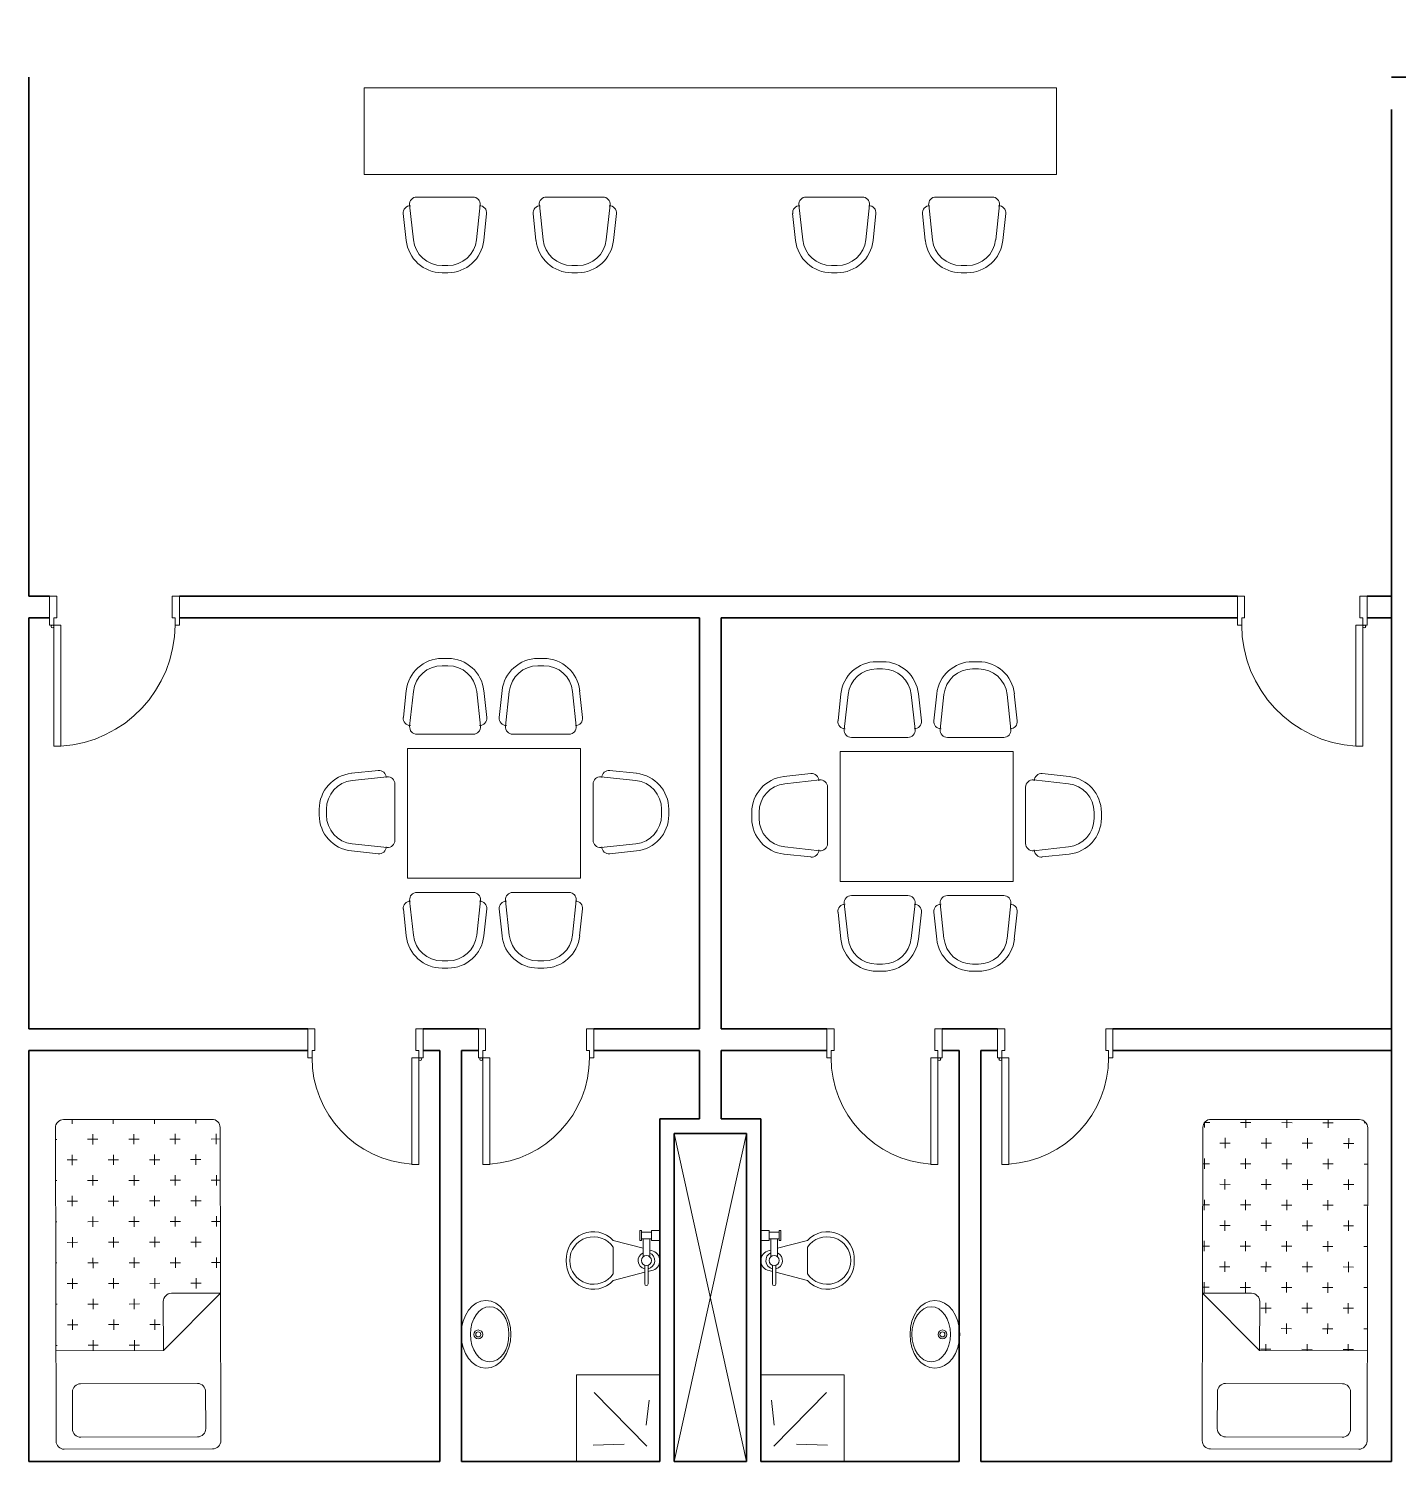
# Model space of a CAD drawing. Extents: x -59 to 582, y -1177 to 100.
# Drawn here: x 294.27 to 303.76, y -11.46 to -1.42 of the extents above; entities that cross this region are included whole.
import ezdxf

# ---------------------------------------------------------------- set-up
doc = ezdxf.new("R2010")
doc.units = 0
doc.header["$LTSCALE"] = 0.15
doc.layers.get('0').update_dxf_attribs({"color": 252})
doc.layers.add('0 sockets', color=252, linetype='Continuous')
for name, color, linetype, lineweight in [('anal', 252, 'Continuous', 20), ('DOOR', 252, 'Continuous', 20), ('FIXT', 252, 'Continuous', 9), ('FUR', 252, 'Continuous', 9), ('sofa', 252, 'Continuous', 9), ('wall', 252, 'Continuous', 30)]:
    doc.layers.add(name, color=color, linetype=linetype, lineweight=lineweight)

# ---------------------------------------------------------------- blocks, each defined once
blk = doc.blocks.new('A$C48FC3568')
at = {"layer": 'FUR'}
h = blk.add_hatch(dxfattribs=at)
h.set_pattern_fill('CROSS', color=256, scale=0.5, style=0)
h.set_pattern_definition([(0, (-34.60875, 58.23435), (0.125, -0.125), [0.0625, -0.1875]), (270, (-34.5775, 58.2656), (-0.125, -0.125), [0.0625, -0.1875])])
h.paths.add_polyline_path([(1.0549, 0.7028), (1.0549, 1), (0.05, 1, 0.414214), (0, 0.95), (0, 0.05, 0.414214), (0.05, 0), (1.402, 0), (1.402, 0.6528), (1.1049, 0.6528, -0.414214)])
for p, q in [((1.95, 1), (0.05, 1)), ((1.402, 0.6528), (1.0549, 1)), ((1.0549, 1), (1.0549, 0.7028)), ((0, 0.95), (0, 0.05)), ((1.877, 0.9085), (1.6523, 0.9085)), ((2, 0.05), (2, 0.95)), ((1.6023, 0.8585), (1.6023, 0.15)), ((1.927, 0.15), (1.927, 0.8585)), ((1.402, 0.6528), (1.1049, 0.6528)), ((1.402, 0), (1.402, 0.6528)), ((1.6523, 0.1), (1.877, 0.1)), ((0.05, 0), (1.95, 0))]:
    blk.add_line(p, q, dxfattribs=at)
for centre, start, end in [((0.05, 0.95), 90, 180), ((1.95, 0.95), 360, 90), ((1.6523, 0.8585), 90, 180), ((1.877, 0.8585), 360, 90), ((1.1049, 0.7028), 180, 270), ((1.6523, 0.15), 180, 270), ((1.877, 0.15), 270, 0), ((0.05, 0.05), 180, 270), ((1.95, 0.05), 270, 360)]:
    blk.add_arc(centre, 0.05, start, end, dxfattribs=at)
blk = doc.blocks.new('ELLIPSE')
blk.add_circle((0.5, 0.5), 0.5)
blk = doc.blocks.new('ARCH')
at = {"layer": 'anal'}
for p, q in [((96.6, 387), (96.6, 386.4)), ((96.6, 387), (101.4, 387)), ((101.4, 386.4), (101.4, 387)), ((96.6, 386.4), (101.4, 386.4)), ((96.9, 381.519), (96.9, 382.419)), ((96.9, 382.419), (98.1, 382.419)), ((98.1, 382.419), (98.1, 381.519)), ((99.9, 382.397), (99.9, 381.497)), ((101.1, 382.397), (99.9, 382.397)), ((101.1, 381.497), (101.1, 382.397)), ((98.1, 381.519), (96.9, 381.519)), ((99.9, 381.497), (101.1, 381.497)), ((98.75, 377.475), (99.25, 379.75)), ((98.75, 379.75), (99.25, 377.475)), ((99.25, 379.75), (98.75, 377.475)), ((99.25, 377.475), (98.75, 379.75))]:
    blk.add_line(p, q, dxfattribs=at)
at = {"layer": 'DOOR'}
for p, q in [((94.418, 383.475), (94.468, 383.475)), ((103.505, 383.475), (103.555, 383.475)), ((94.448, 383.325), (94.468, 383.325)), ((103.505, 383.325), (103.525, 383.325))]:
    blk.add_line(p, q, dxfattribs=at)
for points in [[(94.448, 383.325), (94.448, 383.275), (94.418, 383.275), (94.418, 383.475)], [(94.468, 383.475), (94.468, 383.325)], [(103.505, 383.475), (103.505, 383.325)], [(103.525, 383.325), (103.525, 383.275), (103.555, 383.275), (103.555, 383.475)]]:
    blk.add_lwpolyline(points, dxfattribs=at)
for points in [[(95.288, 383.275), (95.318, 383.275), (95.318, 383.475), (95.268, 383.475), (95.268, 383.325), (95.288, 383.325)], [(102.685, 383.275), (102.655, 383.275), (102.655, 383.475), (102.705, 383.475), (102.705, 383.325), (102.685, 383.325)], [(94.448, 383.275), (94.448, 382.435), (94.496, 382.435), (94.496, 383.275)], [(103.525, 383.275), (103.525, 382.435), (103.477, 382.435), (103.477, 383.275)], [(96.238, 380.275), (96.208, 380.275), (96.208, 380.475), (96.258, 380.475), (96.258, 380.325), (96.238, 380.325)], [(96.978, 380.275), (97.008, 380.275), (97.008, 380.475), (96.958, 380.475), (96.958, 380.325), (96.978, 380.325)], [(97.422, 380.275), (97.392, 380.275), (97.392, 380.475), (97.442, 380.475), (97.442, 380.325), (97.422, 380.325)], [(98.162, 380.275), (98.192, 380.275), (98.192, 380.475), (98.142, 380.475), (98.142, 380.325), (98.162, 380.325)], [(99.838, 380.275), (99.808, 380.275), (99.808, 380.475), (99.858, 380.475), (99.858, 380.325), (99.838, 380.325)], [(100.578, 380.275), (100.608, 380.275), (100.608, 380.475), (100.558, 380.475), (100.558, 380.325), (100.578, 380.325)], [(101.022, 380.275), (100.992, 380.275), (100.992, 380.475), (101.042, 380.475), (101.042, 380.325), (101.022, 380.325)], [(101.762, 380.275), (101.792, 380.275), (101.792, 380.475), (101.742, 380.475), (101.742, 380.325), (101.762, 380.325)], [(96.978, 380.275), (96.978, 379.535), (96.93, 379.535), (96.93, 380.275)], [(97.422, 380.275), (97.422, 379.535), (97.47, 379.535), (97.47, 380.275)], [(100.578, 380.275), (100.578, 379.535), (100.53, 379.535), (100.53, 380.275)], [(101.022, 380.275), (101.022, 379.535), (101.07, 379.535), (101.07, 380.275)]]:
    blk.add_lwpolyline(points, close=True, dxfattribs=at)
for centre in [(94.438, 383.265), (103.535, 383.265), (96.988, 380.265), (97.412, 380.265), (100.588, 380.265), (101.012, 380.265)]:
    blk.add_circle(centre, 0.01, dxfattribs=at)
for centre, radius, start, end in [((94.443, 383.278), 0.845, 273.6111, 359.7782), ((103.53, 383.278), 0.845, 180.2218, 266.3889), ((96.978, 380.275), 0.74, 180, 266.2769), ((97.422, 380.275), 0.74, 273.7231, 0), ((100.578, 380.275), 0.74, 180, 266.2769), ((101.022, 380.275), 0.74, 273.7231, 0)]:
    blk.add_arc(centre, radius, start, end, dxfattribs=at)
at = {"layer": 'FIXT'}
for centre, radius in [((97.391, 378.356), 0.0306), ((97.391, 378.356), 0.0172), ((100.61, 378.356), 0.0306), ((100.61, 378.356), 0.0172)]:
    blk.add_circle(centre, radius, dxfattribs=at)
at = {"layer": 'FUR'}
for p, q in [((96.964, 386.243), (97.355, 386.243)), ((97.864, 386.243), (98.255, 386.243)), ((99.664, 386.243), (100.055, 386.243)), ((100.564, 386.243), (100.955, 386.243)), ((96.915, 386.189), (96.941, 385.947)), ((97.405, 386.189), (97.379, 385.947)), ((97.815, 386.189), (97.841, 385.947)), ((98.305, 386.189), (98.279, 385.947)), ((99.615, 386.189), (99.641, 385.947)), ((100.105, 386.189), (100.079, 385.947)), ((100.515, 386.189), (100.541, 385.947)), ((101.005, 386.189), (100.979, 385.947)), ((96.871, 386.128), (96.891, 385.941)), ((97.449, 386.128), (97.429, 385.941)), ((97.771, 386.128), (97.791, 385.941)), ((98.349, 386.128), (98.329, 385.941)), ((99.571, 386.128), (99.591, 385.941)), ((100.149, 386.128), (100.129, 385.941)), ((100.471, 386.128), (100.491, 385.941)), ((101.049, 386.128), (101.029, 385.941)), ((97.18, 385.768), (97.14, 385.768)), ((98.08, 385.768), (98.04, 385.768)), ((99.88, 385.768), (99.84, 385.768)), ((100.78, 385.768), (100.74, 385.768)), ((97.18, 385.718), (97.14, 385.718)), ((98.08, 385.718), (98.04, 385.718)), ((99.88, 385.718), (99.84, 385.718)), ((100.78, 385.718), (100.74, 385.718)), ((97.14, 383.043), (97.181, 383.043)), ((97.805, 383.043), (97.846, 383.043)), ((97.14, 382.993), (97.181, 382.993)), ((97.805, 382.993), (97.846, 382.993)), ((100.195, 383.021), (100.154, 383.021)), ((100.195, 382.971), (100.154, 382.971)), ((100.86, 383.021), (100.819, 383.021)), ((100.86, 382.971), (100.819, 382.971)), ((96.872, 382.633), (96.892, 382.82)), ((96.915, 382.573), (96.941, 382.815)), ((97.406, 382.573), (97.38, 382.815)), ((97.45, 382.633), (97.43, 382.82)), ((97.536, 382.633), (97.557, 382.82)), ((97.58, 382.573), (97.606, 382.815)), ((98.071, 382.573), (98.045, 382.815)), ((98.114, 382.633), (98.094, 382.82)), ((99.886, 382.611), (99.906, 382.798)), ((99.929, 382.551), (99.955, 382.793)), ((100.42, 382.551), (100.394, 382.793)), ((100.464, 382.611), (100.443, 382.798)), ((100.55, 382.611), (100.57, 382.798)), ((100.594, 382.551), (100.62, 382.793)), ((101.085, 382.551), (101.059, 382.793)), ((101.128, 382.611), (101.108, 382.798)), ((97.356, 382.518), (96.965, 382.518)), ((98.021, 382.518), (97.63, 382.518)), ((99.979, 382.496), (100.37, 382.496)), ((100.644, 382.496), (101.035, 382.496)), ((96.698, 382.267), (96.511, 382.247)), ((98.302, 382.267), (98.489, 382.247)), ((99.698, 382.245), (99.511, 382.225)), ((101.302, 382.245), (101.489, 382.225)), ((96.759, 382.223), (96.516, 382.197)), ((96.813, 381.782), (96.813, 382.173)), ((98.187, 381.782), (98.187, 382.173)), ((98.241, 382.223), (98.483, 382.197)), ((99.759, 382.201), (99.517, 382.175)), ((99.813, 381.76), (99.813, 382.151)), ((101.187, 381.76), (101.187, 382.151)), ((101.241, 382.201), (101.484, 382.175)), ((96.288, 381.998), (96.288, 381.957)), ((96.338, 381.998), (96.338, 381.957)), ((98.662, 381.998), (98.662, 381.957)), ((98.712, 381.998), (98.712, 381.957)), ((99.288, 381.976), (99.288, 381.935)), ((99.338, 381.976), (99.338, 381.935)), ((101.662, 381.976), (101.662, 381.935)), ((101.712, 381.976), (101.712, 381.935)), ((96.759, 381.732), (96.516, 381.758)), ((98.241, 381.732), (98.483, 381.758)), ((99.759, 381.71), (99.517, 381.736)), ((101.241, 381.71), (101.484, 381.736)), ((96.698, 381.689), (96.511, 381.709)), ((98.302, 381.689), (98.489, 381.709)), ((99.698, 381.667), (99.511, 381.687)), ((101.302, 381.667), (101.489, 381.687)), ((96.915, 381.366), (96.941, 381.124)), ((97.356, 381.421), (96.965, 381.421)), ((97.406, 381.366), (97.38, 381.124)), ((97.58, 381.366), (97.606, 381.124)), ((98.021, 381.421), (97.63, 381.421)), ((98.071, 381.366), (98.045, 381.124)), ((99.929, 381.344), (99.955, 381.102)), ((99.979, 381.399), (100.37, 381.399)), ((100.42, 381.344), (100.394, 381.102)), ((100.594, 381.344), (100.62, 381.102)), ((100.644, 381.399), (101.035, 381.399)), ((101.085, 381.344), (101.059, 381.102)), ((96.872, 381.306), (96.892, 381.119)), ((97.45, 381.306), (97.43, 381.119)), ((97.536, 381.306), (97.557, 381.119)), ((98.114, 381.306), (98.094, 381.119)), ((99.886, 381.284), (99.906, 381.097)), ((100.464, 381.284), (100.443, 381.097)), ((100.55, 381.284), (100.57, 381.097)), ((101.128, 381.284), (101.108, 381.097)), ((97.14, 380.946), (97.181, 380.946)), ((97.805, 380.946), (97.846, 380.946)), ((97.14, 380.896), (97.181, 380.896)), ((97.805, 380.896), (97.846, 380.896)), ((100.195, 380.924), (100.154, 380.924)), ((100.195, 380.874), (100.154, 380.874)), ((100.86, 380.924), (100.819, 380.924)), ((100.86, 380.874), (100.819, 380.874))]:
    blk.add_line(p, q, dxfattribs=at)
for centre, radius, start, end in [((96.964, 386.193), 0.05, 90, 184.9697), ((97.355, 386.193), 0.05, 355.0303, 90), ((97.864, 386.193), 0.05, 90, 184.9697), ((98.255, 386.193), 0.05, 355.0303, 90), ((99.664, 386.193), 0.05, 90, 184.9697), ((100.055, 386.193), 0.05, 355.0303, 90), ((100.564, 386.193), 0.05, 90, 184.9697), ((100.955, 386.193), 0.05, 355.0303, 90), ((96.921, 386.133), 0.05, 90, 186.143), ((97.399, 386.133), 0.05, 353.857, 90), ((97.821, 386.133), 0.05, 90, 186.143), ((98.299, 386.133), 0.05, 353.857, 90), ((99.621, 386.133), 0.05, 90, 186.143), ((100.099, 386.133), 0.05, 353.857, 90), ((100.521, 386.133), 0.05, 90, 186.143), ((100.999, 386.133), 0.05, 353.857, 90), ((97.14, 385.968), 0.25, 186.143, 270), ((97.14, 385.968), 0.2, 186.143, 270), ((97.18, 385.968), 0.2, 270, 353.857), ((97.18, 385.968), 0.25, 270, 353.857), ((98.04, 385.968), 0.25, 186.143, 270), ((98.04, 385.968), 0.2, 186.143, 270), ((98.08, 385.968), 0.2, 270, 353.857), ((98.08, 385.968), 0.25, 270, 353.857), ((99.84, 385.968), 0.25, 186.143, 270), ((99.84, 385.968), 0.2, 186.143, 270), ((99.88, 385.968), 0.2, 270, 353.857), ((99.88, 385.968), 0.25, 270, 353.857), ((100.74, 385.968), 0.25, 186.143, 270), ((100.74, 385.968), 0.2, 186.143, 270), ((100.78, 385.968), 0.2, 270, 353.857), ((100.78, 385.968), 0.25, 270, 353.857), ((97.14, 382.793), 0.25, 90, 173.857), ((97.181, 382.793), 0.25, 6.143, 90), ((97.805, 382.793), 0.25, 90, 173.857), ((97.846, 382.793), 0.25, 6.143, 90), ((97.14, 382.793), 0.2, 90, 173.857), ((97.181, 382.793), 0.2, 6.143, 90), ((97.805, 382.793), 0.2, 90, 173.857), ((97.846, 382.793), 0.2, 6.143, 90), ((100.154, 382.771), 0.25, 90, 173.857), ((100.154, 382.771), 0.2, 90, 173.857), ((100.195, 382.771), 0.25, 6.143, 90), ((100.195, 382.771), 0.2, 6.143, 90), ((100.819, 382.771), 0.25, 90, 173.857), ((100.819, 382.771), 0.2, 90, 173.857), ((100.86, 382.771), 0.25, 6.143, 90), ((100.86, 382.771), 0.2, 6.143, 90), ((96.921, 382.628), 0.05, 173.857, 270), ((97.4, 382.628), 0.05, 270, 6.143), ((97.586, 382.628), 0.05, 173.857, 270), ((98.065, 382.628), 0.05, 270, 6.143), ((96.965, 382.568), 0.05, 175.0303, 270), ((97.356, 382.568), 0.05, 270, 4.9697), ((97.63, 382.568), 0.05, 175.0303, 270), ((98.021, 382.568), 0.05, 270, 4.9697), ((99.935, 382.606), 0.05, 173.857, 270), ((99.979, 382.546), 0.05, 175.0303, 270), ((100.37, 382.546), 0.05, 270, 4.9697), ((100.414, 382.606), 0.05, 270, 6.143), ((100.6, 382.606), 0.05, 173.857, 270), ((100.644, 382.546), 0.05, 175.0303, 270), ((101.035, 382.546), 0.05, 270, 4.9697), ((101.079, 382.606), 0.05, 270, 6.143), ((96.538, 381.998), 0.25, 96.143, 180), ((96.703, 382.217), 0.05, 0, 96.143), ((98.297, 382.217), 0.05, 83.857, 180), ((98.462, 381.998), 0.25, 0, 83.857), ((99.703, 382.195), 0.05, 0, 96.143), ((101.297, 382.195), 0.05, 83.857, 180), ((96.538, 381.998), 0.2, 96.143, 180), ((96.763, 382.173), 0.05, 0, 94.9697), ((98.237, 382.173), 0.05, 85.0303, 180), ((98.462, 381.998), 0.2, 0, 83.857), ((99.538, 381.976), 0.25, 96.143, 180), ((99.538, 381.976), 0.2, 96.143, 180), ((99.763, 382.151), 0.05, 0, 94.9697), ((101.237, 382.151), 0.05, 85.0303, 180), ((101.462, 381.976), 0.2, 0, 83.857), ((101.462, 381.976), 0.25, 0, 83.857), ((96.538, 381.957), 0.25, 180, 263.857), ((96.538, 381.957), 0.2, 180, 263.857), ((98.462, 381.957), 0.2, 276.143, 0), ((98.462, 381.957), 0.25, 276.143, 0), ((99.538, 381.935), 0.25, 180, 263.857), ((99.538, 381.935), 0.2, 180, 263.857), ((101.462, 381.935), 0.2, 276.143, 0), ((101.462, 381.935), 0.25, 276.143, 0), ((96.703, 381.738), 0.05, 263.857, 0), ((96.763, 381.782), 0.05, 265.0303, 0), ((98.237, 381.782), 0.05, 180, 274.9697), ((98.297, 381.738), 0.05, 180, 276.143), ((99.763, 381.76), 0.05, 265.0303, 0), ((101.237, 381.76), 0.05, 180, 274.9697), ((99.703, 381.716), 0.05, 263.857, 0), ((101.297, 381.716), 0.05, 180, 276.143), ((96.921, 381.311), 0.05, 90, 186.143), ((96.965, 381.371), 0.05, 90, 184.9697), ((97.356, 381.371), 0.05, 355.0303, 90), ((97.4, 381.311), 0.05, 353.857, 90), ((97.586, 381.311), 0.05, 90, 186.143), ((97.63, 381.371), 0.05, 90, 184.9697), ((98.021, 381.371), 0.05, 355.0303, 90), ((98.065, 381.311), 0.05, 353.857, 90), ((99.935, 381.289), 0.05, 90, 186.143), ((99.979, 381.349), 0.05, 90, 184.9697), ((100.37, 381.349), 0.05, 355.0303, 90), ((100.414, 381.289), 0.05, 353.857, 90), ((100.6, 381.289), 0.05, 90, 186.143), ((100.644, 381.349), 0.05, 90, 184.9697), ((101.035, 381.349), 0.05, 355.0303, 90), ((101.079, 381.289), 0.05, 353.857, 90), ((97.14, 381.146), 0.25, 186.143, 270), ((97.14, 381.146), 0.2, 186.143, 270), ((97.181, 381.146), 0.2, 270, 353.857), ((97.181, 381.146), 0.25, 270, 353.857), ((97.805, 381.146), 0.25, 186.143, 270), ((97.805, 381.146), 0.2, 186.143, 270), ((97.846, 381.146), 0.2, 270, 353.857), ((97.846, 381.146), 0.25, 270, 353.857), ((100.154, 381.124), 0.25, 186.143, 270), ((100.154, 381.124), 0.2, 186.143, 270), ((100.195, 381.124), 0.2, 270, 353.857), ((100.195, 381.124), 0.25, 270, 353.857), ((100.819, 381.124), 0.25, 186.143, 270), ((100.819, 381.124), 0.2, 186.143, 270), ((100.86, 381.124), 0.2, 270, 353.857), ((100.86, 381.124), 0.25, 270, 353.857)]:
    blk.add_arc(centre, radius, start, end, dxfattribs=at)
at = {"layer": 'sofa'}
for p, q in [((98.511, 379.077), (98.523, 379.077)), ((98.511, 379.007), (98.511, 379.077)), ((98.523, 379.077), (98.523, 379.007)), ((98.523, 379.065), (98.592, 379.065)), ((98.592, 379.019), (98.523, 379.019)), ((98.534, 379.019), (98.534, 378.894)), ((98.581, 378.894), (98.581, 379.019)), ((98.592, 379.077), (98.65, 379.077)), ((98.592, 379.007), (98.592, 379.077)), ((99.408, 379.077), (99.35, 379.077)), ((99.408, 379.007), (99.408, 379.077)), ((99.477, 379.065), (99.408, 379.065)), ((99.408, 379.019), (99.477, 379.019)), ((99.419, 378.894), (99.419, 379.019)), ((99.466, 379.019), (99.466, 378.894)), ((99.477, 379.077), (99.477, 379.007)), ((99.489, 379.077), (99.477, 379.077)), ((99.489, 379.007), (99.489, 379.077)), ((98.534, 378.953), (98.326, 379.007)), ((98.326, 378.776), (98.326, 378.961)), ((98.523, 379.007), (98.511, 379.007)), ((98.592, 378.938), (98.58, 378.941)), ((98.65, 379.007), (98.592, 379.007)), ((99.35, 379.007), (99.408, 379.007)), ((99.408, 378.938), (99.42, 378.941)), ((99.466, 378.953), (99.674, 379.007)), ((99.477, 379.007), (99.489, 379.007)), ((99.674, 378.776), (99.674, 378.961)), ((98.546, 378.706), (98.546, 378.836)), ((98.569, 378.836), (98.569, 378.706)), ((99.431, 378.836), (99.431, 378.706)), ((99.454, 378.706), (99.454, 378.836)), ((98.546, 378.787), (98.326, 378.73)), ((98.592, 378.799), (98.569, 378.793)), ((99.408, 378.799), (99.431, 378.793)), ((99.454, 378.787), (99.674, 378.73)), ((98.072, 377.476), (98.072, 378.076)), ((98.072, 378.076), (98.65, 378.076)), ((99.928, 378.076), (99.35, 378.076)), ((99.928, 377.476), (99.928, 378.076)), ((98.56, 377.581), (98.195, 377.953)), ((99.44, 377.581), (99.805, 377.953)), ((98.556, 377.726), (98.575, 377.899)), ((99.444, 377.726), (99.425, 377.899)), ((98.187, 377.588), (98.402, 377.596)), ((99.813, 377.588), (99.598, 377.596))]:
    blk.add_line(p, q, dxfattribs=at)
for centre in [(98.557, 378.868), (99.443, 378.868)]:
    blk.add_circle(centre, 0.0347, dxfattribs=at)
for centre, radius, start, end in [((98.189, 378.88), 0.188, 43.0172, 183.38), ((98.19, 378.868), 0.165, 34.5054, 179.7), ((99.811, 378.88), 0.188, 356.62, 136.9828), ((99.81, 378.868), 0.165, 0.3, 145.4946), ((98.557, 378.868), 0.0579, 113.4137, 258.1237), ((98.557, 378.868), 0.0579, 281.423, 67.1495), ((98.579, 378.868), 0.0707, 280.3889, 79.6111), ((99.421, 378.868), 0.0707, 100.3889, 259.6111), ((99.443, 378.868), 0.0579, 112.8505, 258.577), ((99.443, 378.868), 0.0579, 281.8763, 66.5863), ((98.189, 378.857), 0.188, 176.62, 316.9828), ((98.19, 378.869), 0.165, 180.3, 325.4946), ((99.811, 378.857), 0.188, 223.0172, 3.38), ((99.81, 378.869), 0.165, 214.5054, 359.7), ((98.557, 378.706), 0.0116, 180, 360), ((99.443, 378.706), 0.0116, 180, 0)]:
    blk.add_arc(centre, radius, start, end, dxfattribs=at)
at = {"layer": 'wall'}
for p, q in [((94.275, 387.075), (94.275, 383.475)), ((103.725, 387.075), (111.075, 387.075)), ((103.725, 377.55), (103.725, 386.85)), ((103.725, 383.475), (103.725, 384.6)), ((94.275, 383.475), (94.418, 383.475)), ((95.318, 383.475), (99.046, 383.475)), ((102.655, 383.475), (98.954, 383.475)), ((103.555, 383.475), (103.725, 383.475)), ((94.275, 383.325), (94.275, 380.475)), ((94.275, 383.325), (94.418, 383.325)), ((95.318, 383.325), (98.925, 383.325)), ((98.925, 383.325), (98.925, 380.475)), ((102.655, 383.325), (99.075, 383.325)), ((99.075, 383.325), (99.075, 380.475)), ((103.555, 383.325), (103.725, 383.325)), ((103.725, 380.475), (103.725, 383.325)), ((94.275, 380.475), (96.208, 380.475)), ((97.008, 380.475), (97.392, 380.475)), ((98.192, 380.475), (98.5, 380.475)), ((98.925, 380.475), (98.4, 380.475)), ((99.075, 380.475), (99.6, 380.475)), ((99.808, 380.475), (99.5, 380.475)), ((100.992, 380.475), (100.608, 380.475)), ((103.725, 380.475), (101.792, 380.475)), ((94.275, 380.325), (96.208, 380.325)), ((94.275, 380.325), (94.275, 377.475)), ((97.008, 380.325), (97.125, 380.325)), ((97.125, 380.325), (97.125, 377.475)), ((97.275, 380.325), (97.275, 377.475)), ((97.275, 380.325), (97.392, 380.325)), ((98.192, 380.325), (98.5, 380.325)), ((98.925, 380.325), (98.4, 380.325)), ((98.925, 380.325), (98.925, 379.85)), ((99.075, 380.325), (99.075, 379.85)), ((99.075, 380.325), (99.6, 380.325)), ((99.808, 380.325), (99.5, 380.325)), ((100.725, 380.325), (100.608, 380.325)), ((100.725, 380.325), (100.725, 377.475)), ((100.875, 380.325), (100.875, 377.475)), ((100.992, 380.325), (100.875, 380.325)), ((103.725, 380.325), (101.792, 380.325)), ((103.725, 377.475), (103.725, 380.325)), ((98.65, 377.475), (98.65, 379.85)), ((98.65, 377.475), (98.65, 379.85)), ((98.925, 379.85), (98.65, 379.85)), ((98.925, 379.85), (98.65, 379.85)), ((99.075, 379.85), (99.35, 379.85)), ((99.075, 379.85), (99.35, 379.85)), ((99.35, 377.475), (99.35, 379.85)), ((99.35, 377.475), (99.35, 379.85)), ((98.75, 377.475), (98.75, 379.75)), ((98.75, 377.475), (98.75, 379.75)), ((99.05, 379.75), (98.75, 379.75)), ((99.05, 379.75), (98.75, 379.75)), ((98.95, 379.75), (99.25, 379.75)), ((98.95, 379.75), (99.25, 379.75)), ((99.25, 377.475), (99.25, 379.75)), ((99.25, 377.475), (99.25, 379.75)), ((94.275, 377.475), (97.125, 377.475)), ((97.275, 377.475), (98.65, 377.475)), ((98.75, 377.475), (99.25, 377.475)), ((99.35, 377.475), (100.725, 377.475)), ((100.875, 377.475), (103.725, 377.475))]:
    blk.add_line(p, q, dxfattribs=at)
at = {"layer": 'FIXT', "extrusion": (0, 0, -1), "rotation": 270}
for p, xscale, yscale, zscale in [((-97.617, 378.592), 0.4712399999999661, 0.3450149999999894, -0.47124), ((-97.604, 378.548), 0.3824999999999932, 0.2677499999999782, -0.3825)]:
    blk.add_blockref('ELLIPSE', p, dxfattribs=dict(at, xscale=xscale, yscale=yscale, zscale=zscale))
at = {"layer": 'FIXT', "rotation": 270}
for p, xscale, yscale, zscale in [((100.385, 378.592), 0.4712399999999661, 0.3450149999999894, 0.4712399999999661), ((100.398, 378.548), 0.3824999999999932, 0.2677499999999782, 0.3824999999999932)]:
    blk.add_blockref('ELLIPSE', p, dxfattribs=dict(at, xscale=xscale, yscale=yscale, zscale=zscale))
at = {"layer": 'FUR', "xscale": 1.142857142856969, "yscale": 1.142857142856969, "zscale": 1.142857142856969, "rotation": 270.1259017659578}
blk.add_blockref('A$C48FC3568', (94.458, 379.845), dxfattribs=at)
at = {"layer": 'FUR', "extrusion": (0, 0, -1), "xscale": 1.142857142856969, "yscale": 1.142857142856969, "zscale": -1.142857142857, "rotation": 270.1259017659578}
blk.add_blockref('A$C48FC3568', (-103.559, 379.845), dxfattribs=at)
blk = doc.blocks.new('EE')
at = {"layer": '0 sockets'}
h = blk.add_hatch(color=6, dxfattribs=at)
h.dxf.hatch_style = 1
h.paths.add_polyline_path([(582.394, 81.841), (-59.115, 81.841), (-59.115, -114.582), (582.394, -114.582)])
h.paths.add_polyline_path([(577.394, 76.841), (577.394, -109.582), (-54.115, -109.582), (-54.115, 76.841)], flags=16)
h.paths.add_polyline_path([(408.026, -15.139, -1), (406.517, -15.139, -1)], flags=0)
h.paths.add_polyline_path([(457.783, -31.119, 0.414214), (457.683, -31.019), (444.311, -31.019, 0.414214), (444.211, -31.119), (444.211, -48.447), (415.834, -48.447), (415.834, -19.483), (417.425, -19.483, 0.414214), (417.525, -19.383), (417.525, -15.239, 0.414214), (417.425, -15.139), (407.274, -15.139), (407.271, -15.893), (407.271, -15.139), (417.525, -15.139), (417.525, -19.483), (415.934, -19.483, 0.414214), (415.834, -19.583), (415.834, -48.347, 0.414214), (415.934, -48.447), (444.111, -48.447, 0.414214), (444.211, -48.347), (444.211, -31.019), (457.783, -31.019)], flags=0)
h.paths.add_polyline_path([(244.611, -46.068), (244.611, -46.014), (244.523, -46.014, -0.279526)], flags=0)
h.paths.add_polyline_path([(404.69, 26.947), (525.035, 26.947), (525.035, 46.285), (404.69, 46.285)], flags=8)
h.paths.add_polyline_path([(202.644, 24.078), (289.319, 24.078), (289.319, 38.411), (202.644, 38.411)], flags=8)
h.paths.add_polyline_path([(30.92, 26.429), (112.59, 26.429), (112.59, 40.761), (30.92, 40.761)], flags=8)
h.paths.add_polyline_path([(441.881, -10.206), (442.216, -10.206), (442.216, -9.756), (441.881, -9.756)], flags=8)
h.paths.add_polyline_path([(422.272, -10.246), (422.622, -10.246), (422.622, -9.796), (422.272, -9.796)], flags=8)
h.paths.add_polyline_path([(406.509, -14.41), (406.859, -14.41), (406.859, -13.96), (406.509, -13.96)], flags=8)
h.paths.add_polyline_path([(406.21, -35.713), (406.546, -35.713), (406.546, -35.263), (406.21, -35.263)], flags=8)
h.paths.add_polyline_path([(422.841, -60.607), (423.191, -60.607), (423.191, -60.157), (422.841, -60.157)], flags=8)
h.paths.add_polyline_path([(442.391, -60.84), (442.755, -60.84), (442.755, -60.39), (442.391, -60.39)], flags=8)
h.paths.add_polyline_path([(456.844, -54.1), (457.194, -54.1), (457.194, -53.65), (456.844, -53.65)], flags=8)
h.paths.add_polyline_path([(470.858, -50.81), (471.208, -50.81), (471.208, -50.36), (470.858, -50.36)], flags=8)
h.paths.add_polyline_path([(490.123, -50.756), (490.345, -50.756), (490.345, -50.306), (490.123, -50.306)], flags=8)
h.paths.add_polyline_path([(225.509, -20.343), (226.134, -20.343), (226.134, -20.118), (225.509, -20.118)], flags=8)
h.paths.add_polyline_path([(233.7, -19.938), (234.325, -19.938), (234.325, -19.713), (233.7, -19.713)], flags=8)
h.paths.add_polyline_path([(241.875, -19.552), (242.5, -19.552), (242.5, -19.327), (241.875, -19.327)], flags=8)
h.paths.add_polyline_path([(245.171, -24.632), (245.796, -24.632), (245.796, -24.407), (245.171, -24.407)], flags=8)
h.paths.add_polyline_path([(247.813, -19.255), (248.438, -19.255), (248.438, -19.03), (247.813, -19.03)], flags=8)
h.paths.add_polyline_path([(249.648, -13.387), (250.273, -13.387), (250.273, -13.162), (249.648, -13.162)], flags=8)
h.paths.add_polyline_path([(257.323, -15.794), (257.948, -15.794), (257.948, -15.569), (257.323, -15.569)], flags=8)
h.paths.add_polyline_path([(257.582, -13.183), (258.157, -13.183), (258.157, -12.958), (257.582, -12.958)], flags=8)
h.paths.add_polyline_path([(264.064, -13.101), (264.664, -13.101), (264.664, -12.876), (264.064, -12.876)], flags=8)
h.paths.add_polyline_path([(288.789, -40.902), (289.364, -40.902), (289.364, -40.677), (288.789, -40.677)], flags=8)
h.paths.add_polyline_path([(280.687, -41.005), (281.262, -41.005), (281.262, -40.78), (280.687, -40.78)], flags=8)
h.paths.add_polyline_path([(270.864, -40.875), (271.439, -40.875), (271.439, -40.65), (270.864, -40.65)], flags=8)
h.paths.add_polyline_path([(261.434, -40.771), (262.009, -40.771), (262.009, -40.546), (261.434, -40.546)], flags=8)
h.paths.add_polyline_path([(254.764, -40.853), (255.339, -40.853), (255.339, -40.628), (254.764, -40.628)], flags=8)
h.paths.add_polyline_path([(247.008, -40.845), (247.583, -40.845), (247.583, -40.62), (247.008, -40.62)], flags=8)
h.paths.add_polyline_path([(245.852, -36.479), (246.427, -36.479), (246.427, -36.254), (245.852, -36.254)], flags=8)
h.paths.add_polyline_path([(243.934, -41.639), (244.509, -41.639), (244.509, -41.414), (243.934, -41.414)], flags=8)
h.paths.add_polyline_path([(245.534, -46.587), (246.059, -46.587), (246.059, -46.362), (245.534, -46.362)], flags=8)
h.paths.add_polyline_path([(245.361, -51.832), (245.911, -51.832), (245.911, -51.607), (245.361, -51.607)], flags=8)
h.paths.add_polyline_path([(239.721, -52.272), (240.321, -52.272), (240.321, -52.047), (239.721, -52.047)], flags=8)
h.paths.add_polyline_path([(232.069, -52.917), (232.669, -52.917), (232.669, -52.692), (232.069, -52.692)], flags=8)
h.paths.add_polyline_path([(225.559, -53.646), (226.159, -53.646), (226.159, -53.421), (225.559, -53.421)], flags=8)
h.paths.add_polyline_path([(227.614, -48.128), (228.214, -48.128), (228.214, -47.903), (227.614, -47.903)], flags=8)
h.paths.add_polyline_path([(219.528, -49.489), (220.128, -49.489), (220.128, -49.264), (219.528, -49.264)], flags=8)
h.paths.add_polyline_path([(217.77, -44.284), (218.37, -44.284), (218.37, -44.059), (217.77, -44.059)], flags=8)
h.paths.add_polyline_path([(216.443, -34.713), (217.043, -34.713), (217.043, -34.488), (216.443, -34.488)], flags=8)
h.paths.add_polyline_path([(216.799, -27.091), (217.399, -27.091), (217.399, -26.866), (216.799, -26.866)], flags=8)
h.paths.add_polyline_path([(216.729, -21.755), (217.279, -21.755), (217.279, -21.53), (216.729, -21.53)], flags=8)
h.paths.add_polyline_path([(84.862, -42.445), (85.387, -42.445), (85.387, -42.22), (84.862, -42.22)], flags=8)
h.paths.add_polyline_path([(82.46, -48.761), (83.01, -48.761), (83.01, -48.536), (82.46, -48.536)], flags=8)
h.paths.add_polyline_path([(78.417, -48.71), (78.942, -48.71), (78.942, -48.485), (78.417, -48.485)], flags=8)
h.paths.add_polyline_path([(75.547, -42.452), (76.072, -42.452), (76.072, -42.227), (75.547, -42.227)], flags=8)
h.paths.add_polyline_path([(74.019, -42.418), (74.544, -42.418), (74.544, -42.193), (74.019, -42.193)], flags=8)
h.paths.add_polyline_path([(72.86, -48.761), (73.385, -48.761), (73.385, -48.536), (72.86, -48.536)], flags=8)
h.paths.add_polyline_path([(68.651, -48.707), (69.176, -48.707), (69.176, -48.482), (68.651, -48.482)], flags=8)
h.paths.add_polyline_path([(69.271, -42.456), (69.796, -42.456), (69.796, -42.231), (69.271, -42.231)], flags=8)
h.paths.add_polyline_path([(65.66, -42.443), (66.185, -42.443), (66.185, -42.218), (65.66, -42.218)], flags=8)
h.paths.add_polyline_path([(63.354, -48.708), (63.879, -48.708), (63.879, -48.483), (63.354, -48.483)], flags=8)
h.paths.add_polyline_path([(58.957, -48.718), (59.432, -48.718), (59.432, -48.493), (58.957, -48.493)], flags=8)
h.paths.add_polyline_path([(56.584, -43.041), (57.084, -43.041), (57.084, -42.816), (56.584, -42.816)], flags=8)
h.paths.add_polyline_path([(55.215, -39.312), (55.765, -39.312), (55.765, -39.087), (55.215, -39.087)], flags=8)
h.paths.add_polyline_path([(47.25, -39.118), (47.8, -39.118), (47.8, -38.893), (47.25, -38.893)], flags=8)
h.paths.add_polyline_path([(36.681, -56.177), (37.231, -56.177), (37.231, -55.952), (36.681, -55.952)], flags=8)
h.paths.add_polyline_path([(28.093, -56.08), (28.643, -56.08), (28.643, -55.855), (28.093, -55.855)], flags=8)
h.paths.add_polyline_path([(11.224, -49.617), (11.774, -49.617), (11.774, -49.392), (11.224, -49.392)], flags=8)
h.paths.add_polyline_path([(15.154, -39.272), (15.704, -39.272), (15.704, -39.047), (15.154, -39.047)], flags=8)
h.paths.add_polyline_path([(15.215, -30.394), (15.765, -30.394), (15.765, -30.169), (15.215, -30.169)], flags=8)
h.paths.add_polyline_path([(12.584, -22.24), (13.134, -22.24), (13.134, -22.015), (12.584, -22.015)], flags=8)
h.paths.add_polyline_path([(13.44, -29.574), (13.94, -29.574), (13.94, -29.349), (13.44, -29.349)], flags=8)

msp = doc.modelspace()

# ---------------------------------------------------------------- block references
at = {"layer": '0 sockets', "color": 3}
for name, p in [('EE', (0, 0)), ('ARCH', (200, -388.83))]:
    msp.add_blockref(name, p, dxfattribs=at)

doc.saveas('drawing.dxf')
